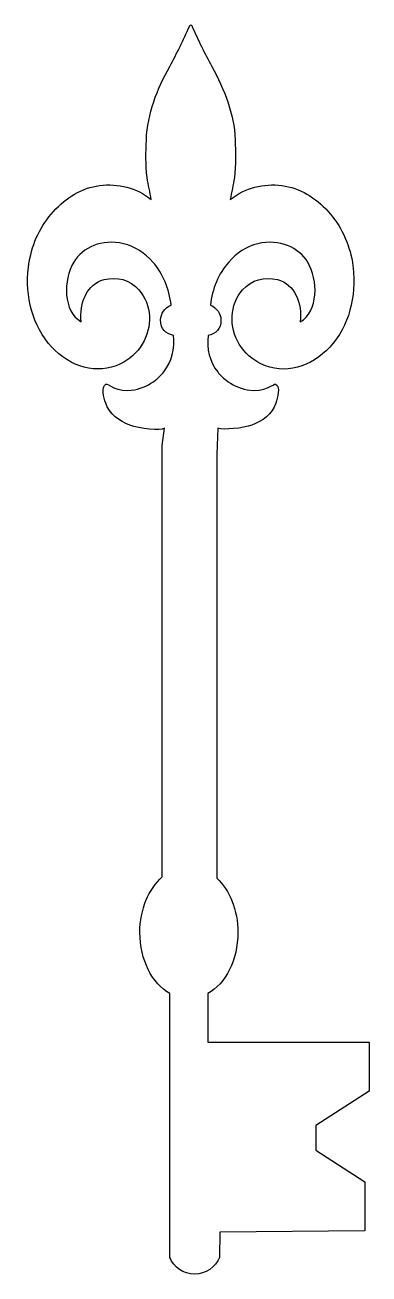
# Model space of a CAD drawing. Header units: centimetres. Extents: x -2.9 to 2.9, y -10.6 to 10.6.
import ezdxf

# ---------------------------------------------------------------- set-up
doc = ezdxf.new("R2010")
doc.units = ezdxf.units.CM
doc.header["$MEASUREMENT"] = 0
doc.layers.add('Camada 1', color=7, linetype='Continuous')

msp = doc.modelspace()

# ---------------------------------------------------------------- linework, layer by layer
at = {"layer": 'Camada 1'}
msp.add_open_spline([(0.36605, -9.90103), (0.36605, -9.90103), (2.82644, -9.87653), (2.82644, -9.87653), (2.82644, -9.87653), (2.82644, -9.87653), (2.82644, -9.04415), (2.82644, -9.04415), (2.82644, -9.04415), (2.82644, -9.04415), (1.99406, -8.50559), (1.99406, -8.50559), (1.99406, -8.50559), (1.99406, -8.50559), (1.99406, -8.0894), (1.99406, -8.0894), (1.99406, -8.0894), (1.99406, -8.0894), (2.89986, -7.50187), (2.89986, -7.50187), (2.89986, -7.50187), (2.89986, -7.50187), (2.89986, -6.66949), (2.89986, -6.66949), (2.89986, -6.66949), (2.89986, -6.66949), (0.16333, -6.66948), (0.16333, -6.66948), (0.16333, -6.66948), (0.16333, -6.66948), (0.16333, -5.84631), (0.16333, -5.84631), (0.16333, -5.84631), (0.46247, -5.67571), (0.6721, -5.27558), (0.6721, -4.80891), (0.6721, -4.80891), (0.6721, -4.42794), (0.53208, -4.09054), (0.31711, -3.88625), (0.31711, -3.88625), (0.31711, -3.88625), (0.3171, 3.31896), (0.3171, 3.31896), (0.3171, 3.31896), (0.3171, 3.31896), (0.32935, 3.75962), (0.32935, 3.75962), (0.32935, 3.75962), (0.42576, 3.72634), (0.76007, 3.75848), (0.90926, 3.81164), (0.90926, 3.81164), (1.08291, 3.874), (1.25811, 4.00748), (1.31627, 4.18423), (1.31627, 4.18423), (1.34839, 4.28522), (1.39734, 4.45543), (1.31397, 4.50784), (1.31397, 4.50784), (1.28259, 4.52848), (1.14257, 4.35674), (0.82894, 4.41412), (0.82894, 4.41412), (0.69276, 4.43899), (0.57264, 4.49752), (0.46707, 4.57938), (0.46707, 4.57938), (0.41656, 4.61764), (0.37142, 4.66317), (0.32935, 4.71633), (0.32935, 4.71633), (0.19394, 4.88543), (0.13655, 5.11455), (0.16639, 5.33601), (0.16639, 5.33601), (0.30104, 5.36469), (0.38597, 5.43891), (0.38367, 5.60379), (0.38367, 5.60379), (0.38214, 5.69941), (0.3194, 5.80538), (0.20619, 5.85014), (0.20619, 5.85014), (0.23447, 6.12441), (0.34465, 6.38605), (0.51602, 6.58153), (0.51602, 6.58153), (0.64762, 6.73377), (0.81669, 6.84625), (1.01256, 6.89406), (1.01256, 6.89406), (1.38284, 6.98127), (1.70722, 6.83093), (1.86023, 6.58), (1.86023, 6.58), (1.86176, 6.57886), (1.86023, 6.58153), (1.86023, 6.58), (1.86023, 6.58), (2.03771, 6.28049), (2.04382, 5.7373), (1.73093, 5.56784), (1.73093, 5.56784), (1.7707, 5.88227), (1.63528, 6.21086), (1.34456, 6.28507), (1.34456, 6.28507), (1.12728, 6.33939), (0.90697, 6.28547), (0.75166, 6.10873), (0.75166, 6.10873), (0.53134, 5.86087), (0.51756, 5.47603), (0.69657, 5.18687), (0.69657, 5.18687), (0.79145, 5.03346), (0.91538, 4.92522), (1.06455, 4.85331), (1.06455, 4.85331), (1.46621, 4.66014), (1.92291, 4.80092), (2.23356, 5.13753), (2.23356, 5.13753), (2.56254, 5.49519), (2.68721, 5.99859), (2.62985, 6.49167), (2.62985, 6.49167), (2.62601, 6.52265), (2.6222, 6.55173), (2.6176, 6.58155), (2.6176, 6.58155), (2.56098, 6.90977), (2.42022, 7.2039), (2.20525, 7.44184), (2.20525, 7.44184), (1.98874, 7.68092), (1.72556, 7.84501), (1.41957, 7.88327), (1.41957, 7.88327), (1.10895, 7.92113), (0.79605, 7.85075), (0.54359, 7.6438), (0.54359, 7.6438), (0.55965, 7.76966), (0.59714, 7.88976), (0.61246, 8.01906), (0.61246, 8.01906), (0.64077, 8.2371), (0.63543, 8.44634), (0.62548, 8.66131), (0.62548, 8.66131), (0.60789, 9.10925), (0.44263, 9.51512), (0.22842, 9.90644), (0.22842, 9.90644), (0.1044, 10.13473), (-0.00116, 10.35124), (-0.10673, 10.58611), (-0.10673, 10.58611), (-0.1075, 10.58918), (-0.11287, 10.61098), (-0.12663, 10.61098), (-0.12663, 10.61098), (-0.14346, 10.61098), (-0.14883, 10.58955), (-0.1511, 10.58688), (-0.1511, 10.58688), (-0.25516, 10.35201), (-0.36073, 10.13473), (-0.48466, 9.90714), (-0.48466, 9.90714), (-0.70043, 9.51542), (-0.86413, 9.10958), (-0.88249, 8.66127), (-0.88249, 8.66127), (-0.89167, 8.44669), (-0.89702, 8.23706), (-0.86794, 8.01902), (-0.86794, 8.01902), (-0.85188, 7.89049), (-0.81516, 7.77076), (-0.80063, 7.64453), (-0.80063, 7.64453), (-1.05082, 7.85186), (-1.36522, 7.9211), (-1.67585, 7.88321), (-1.67585, 7.88321), (-1.98187, 7.84495), (-2.24505, 7.68086), (-2.46079, 7.44178), (-2.46079, 7.44178), (-2.67576, 7.20424), (-2.81732, 6.91084), (-2.8724, 6.58262), (-2.8724, 6.58262), (-2.87851, 6.5528), (-2.88235, 6.5237), (-2.88618, 6.49348), (-2.88618, 6.49348), (-2.94431, 5.99889), (-2.81884, 5.49624), (-2.48989, 5.1386), (-2.48989, 5.1386), (-2.17927, 4.8016), (-1.72255, 4.66121), (-1.32091, 4.85322), (-1.32091, 4.85322), (-1.17248, 4.92667), (-1.04778, 5.0334), (-0.95369, 5.18678), (-0.95369, 5.18678), (-0.77467, 5.47597), (-0.78843, 5.86078), (-1.00878, 6.10981), (-1.00878, 6.10981), (-1.16179, 6.28576), (-1.38211, 6.33934), (-1.60092, 6.28539), (-1.60092, 6.28539), (-1.89318, 6.21154), (-2.02706, 5.88259), (-1.98803, 5.56853), (-1.98803, 5.56853), (-2.30093, 5.73723), (-2.29481, 6.28193), (-2.11654, 6.58106), (-2.11654, 6.58106), (-2.11577, 6.58259), (-2.11731, 6.57878), (-2.11654, 6.58106), (-2.11654, 6.58106), (-1.96353, 6.83125), (-1.63838, 6.98309), (-1.26887, 6.89398), (-1.26887, 6.89398), (-1.07226, 6.84654), (-0.90396, 6.7337), (-0.77235, 6.58259), (-0.77235, 6.58259), (-0.60098, 6.38712), (-0.49157, 6.12433), (-0.46252, 5.8512), (-0.46252, 5.8512), (-0.57727, 5.80646), (-0.63924, 5.69936), (-0.64, 5.60371), (-0.64, 5.60371), (-0.64228, 5.43885), (-0.55737, 5.365), (-0.42272, 5.33632), (-0.42272, 5.33632), (-0.39287, 5.1156), (-0.4495, 4.88608), (-0.58568, 4.71664), (-0.58568, 4.71664), (-0.62775, 4.66346), (-0.67289, 4.61872), (-0.7234, 4.58009), (-0.7234, 4.58009), (-0.82897, 4.49786), (-0.94909, 4.4397), (-1.08604, 4.41406), (-1.08604, 4.41406), (-1.3997, 4.35821), (-1.53895, 4.52844), (-1.57031, 4.50931), (-1.57031, 4.50931), (-1.65368, 4.45692), (-1.6055, 4.28515), (-1.57259, 4.18493), (-1.57259, 4.18493), (-1.51446, 4.00819), (-1.34002, 3.87394), (-1.16558, 3.81311), (-1.16558, 3.81311), (-0.99193, 3.74998), (-0.64305, 3.71365), (-0.57649, 3.75956), (-0.57649, 3.75956), (-0.57649, 3.75956), (-0.61398, 3.46579), (-0.61398, 3.46579), (-0.61398, 3.46579), (-0.61398, 3.46579), (-0.61398, -3.86486), (-0.61398, -3.86486), (-0.61398, -3.86486), (-0.84197, -4.06531), (-0.99268, -4.41339), (-0.99268, -4.80895), (-0.99268, -4.80895), (-0.99268, -5.27562), (-0.78305, -5.67575), (-0.48391, -5.84635), (-0.48391, -5.84635), (-0.48391, -5.84635), (-0.48391, -10.34173), (-0.48391, -10.34173), (-0.48391, -10.34173), (-0.48391, -10.34173), (-0.48621, -10.33104), (-0.48621, -10.33104), (-0.48621, -10.33104), (-0.41583, -10.49553), (-0.25287, -10.61105), (-0.06237, -10.61105), (-0.06237, -10.61105), (0.12736, -10.61105), (0.29032, -10.49553), (0.35993, -10.33027), (0.35993, -10.33027), (0.35993, -10.33027), (0.36605, -9.90103), (0.36605, -9.90103)], degree=3, knots=[0, 0, 0, 0, 0.0125, 0.0125, 0.0125, 0.0125, 0.025, 0.025, 0.025, 0.025, 0.0375, 0.0375, 0.0375, 0.0375, 0.05, 0.05, 0.05, 0.05, 0.0625, 0.0625, 0.0625, 0.0625, 0.075, 0.075, 0.075, 0.075, 0.0875, 0.0875, 0.0875, 0.0875, 0.1, 0.1, 0.1, 0.1, 0.1125, 0.1125, 0.1125, 0.1125, 0.125, 0.125, 0.125, 0.125, 0.1375, 0.1375, 0.1375, 0.1375, 0.15, 0.15, 0.15, 0.15, 0.1625, 0.1625, 0.1625, 0.1625, 0.175, 0.175, 0.175, 0.175, 0.1875, 0.1875, 0.1875, 0.1875, 0.2, 0.2, 0.2, 0.2, 0.2125, 0.2125, 0.2125, 0.2125, 0.225, 0.225, 0.225, 0.225, 0.2375, 0.2375, 0.2375, 0.2375, 0.25, 0.25, 0.25, 0.25, 0.2625, 0.2625, 0.2625, 0.2625, 0.275, 0.275, 0.275, 0.275, 0.2875, 0.2875, 0.2875, 0.2875, 0.3, 0.3, 0.3, 0.3, 0.3125, 0.3125, 0.3125, 0.3125, 0.325, 0.325, 0.325, 0.325, 0.3375, 0.3375, 0.3375, 0.3375, 0.35, 0.35, 0.35, 0.35, 0.3625, 0.3625, 0.3625, 0.3625, 0.375, 0.375, 0.375, 0.375, 0.3875, 0.3875, 0.3875, 0.3875, 0.4, 0.4, 0.4, 0.4, 0.4125, 0.4125, 0.4125, 0.4125, 0.425, 0.425, 0.425, 0.425, 0.4375, 0.4375, 0.4375, 0.4375, 0.45, 0.45, 0.45, 0.45, 0.4625, 0.4625, 0.4625, 0.4625, 0.475, 0.475, 0.475, 0.475, 0.4875, 0.4875, 0.4875, 0.4875, 0.5, 0.5, 0.5, 0.5, 0.5125, 0.5125, 0.5125, 0.5125, 0.525, 0.525, 0.525, 0.525, 0.5375, 0.5375, 0.5375, 0.5375, 0.55, 0.55, 0.55, 0.55, 0.5625, 0.5625, 0.5625, 0.5625, 0.575, 0.575, 0.575, 0.575, 0.5875, 0.5875, 0.5875, 0.5875, 0.6, 0.6, 0.6, 0.6, 0.6125, 0.6125, 0.6125, 0.6125, 0.625, 0.625, 0.625, 0.625, 0.6375, 0.6375, 0.6375, 0.6375, 0.65, 0.65, 0.65, 0.65, 0.6625, 0.6625, 0.6625, 0.6625, 0.675, 0.675, 0.675, 0.675, 0.6875, 0.6875, 0.6875, 0.6875, 0.7, 0.7, 0.7, 0.7, 0.7125, 0.7125, 0.7125, 0.7125, 0.725, 0.725, 0.725, 0.725, 0.7375, 0.7375, 0.7375, 0.7375, 0.75, 0.75, 0.75, 0.75, 0.7625, 0.7625, 0.7625, 0.7625, 0.775, 0.775, 0.775, 0.775, 0.7875, 0.7875, 0.7875, 0.7875, 0.8, 0.8, 0.8, 0.8, 0.8125, 0.8125, 0.8125, 0.8125, 0.825, 0.825, 0.825, 0.825, 0.8375, 0.8375, 0.8375, 0.8375, 0.85, 0.85, 0.85, 0.85, 0.8625, 0.8625, 0.8625, 0.8625, 0.875, 0.875, 0.875, 0.875, 0.8875, 0.8875, 0.8875, 0.8875, 0.9, 0.9, 0.9, 0.9, 0.9125, 0.9125, 0.9125, 0.9125, 0.925, 0.925, 0.925, 0.925, 0.9375, 0.9375, 0.9375, 0.9375, 0.95, 0.95, 0.95, 0.95, 0.9625, 0.9625, 0.9625, 0.9625, 0.975, 0.975, 0.975, 0.975, 1, 1, 1, 1], dxfattribs=at)

doc.saveas('drawing.dxf')
